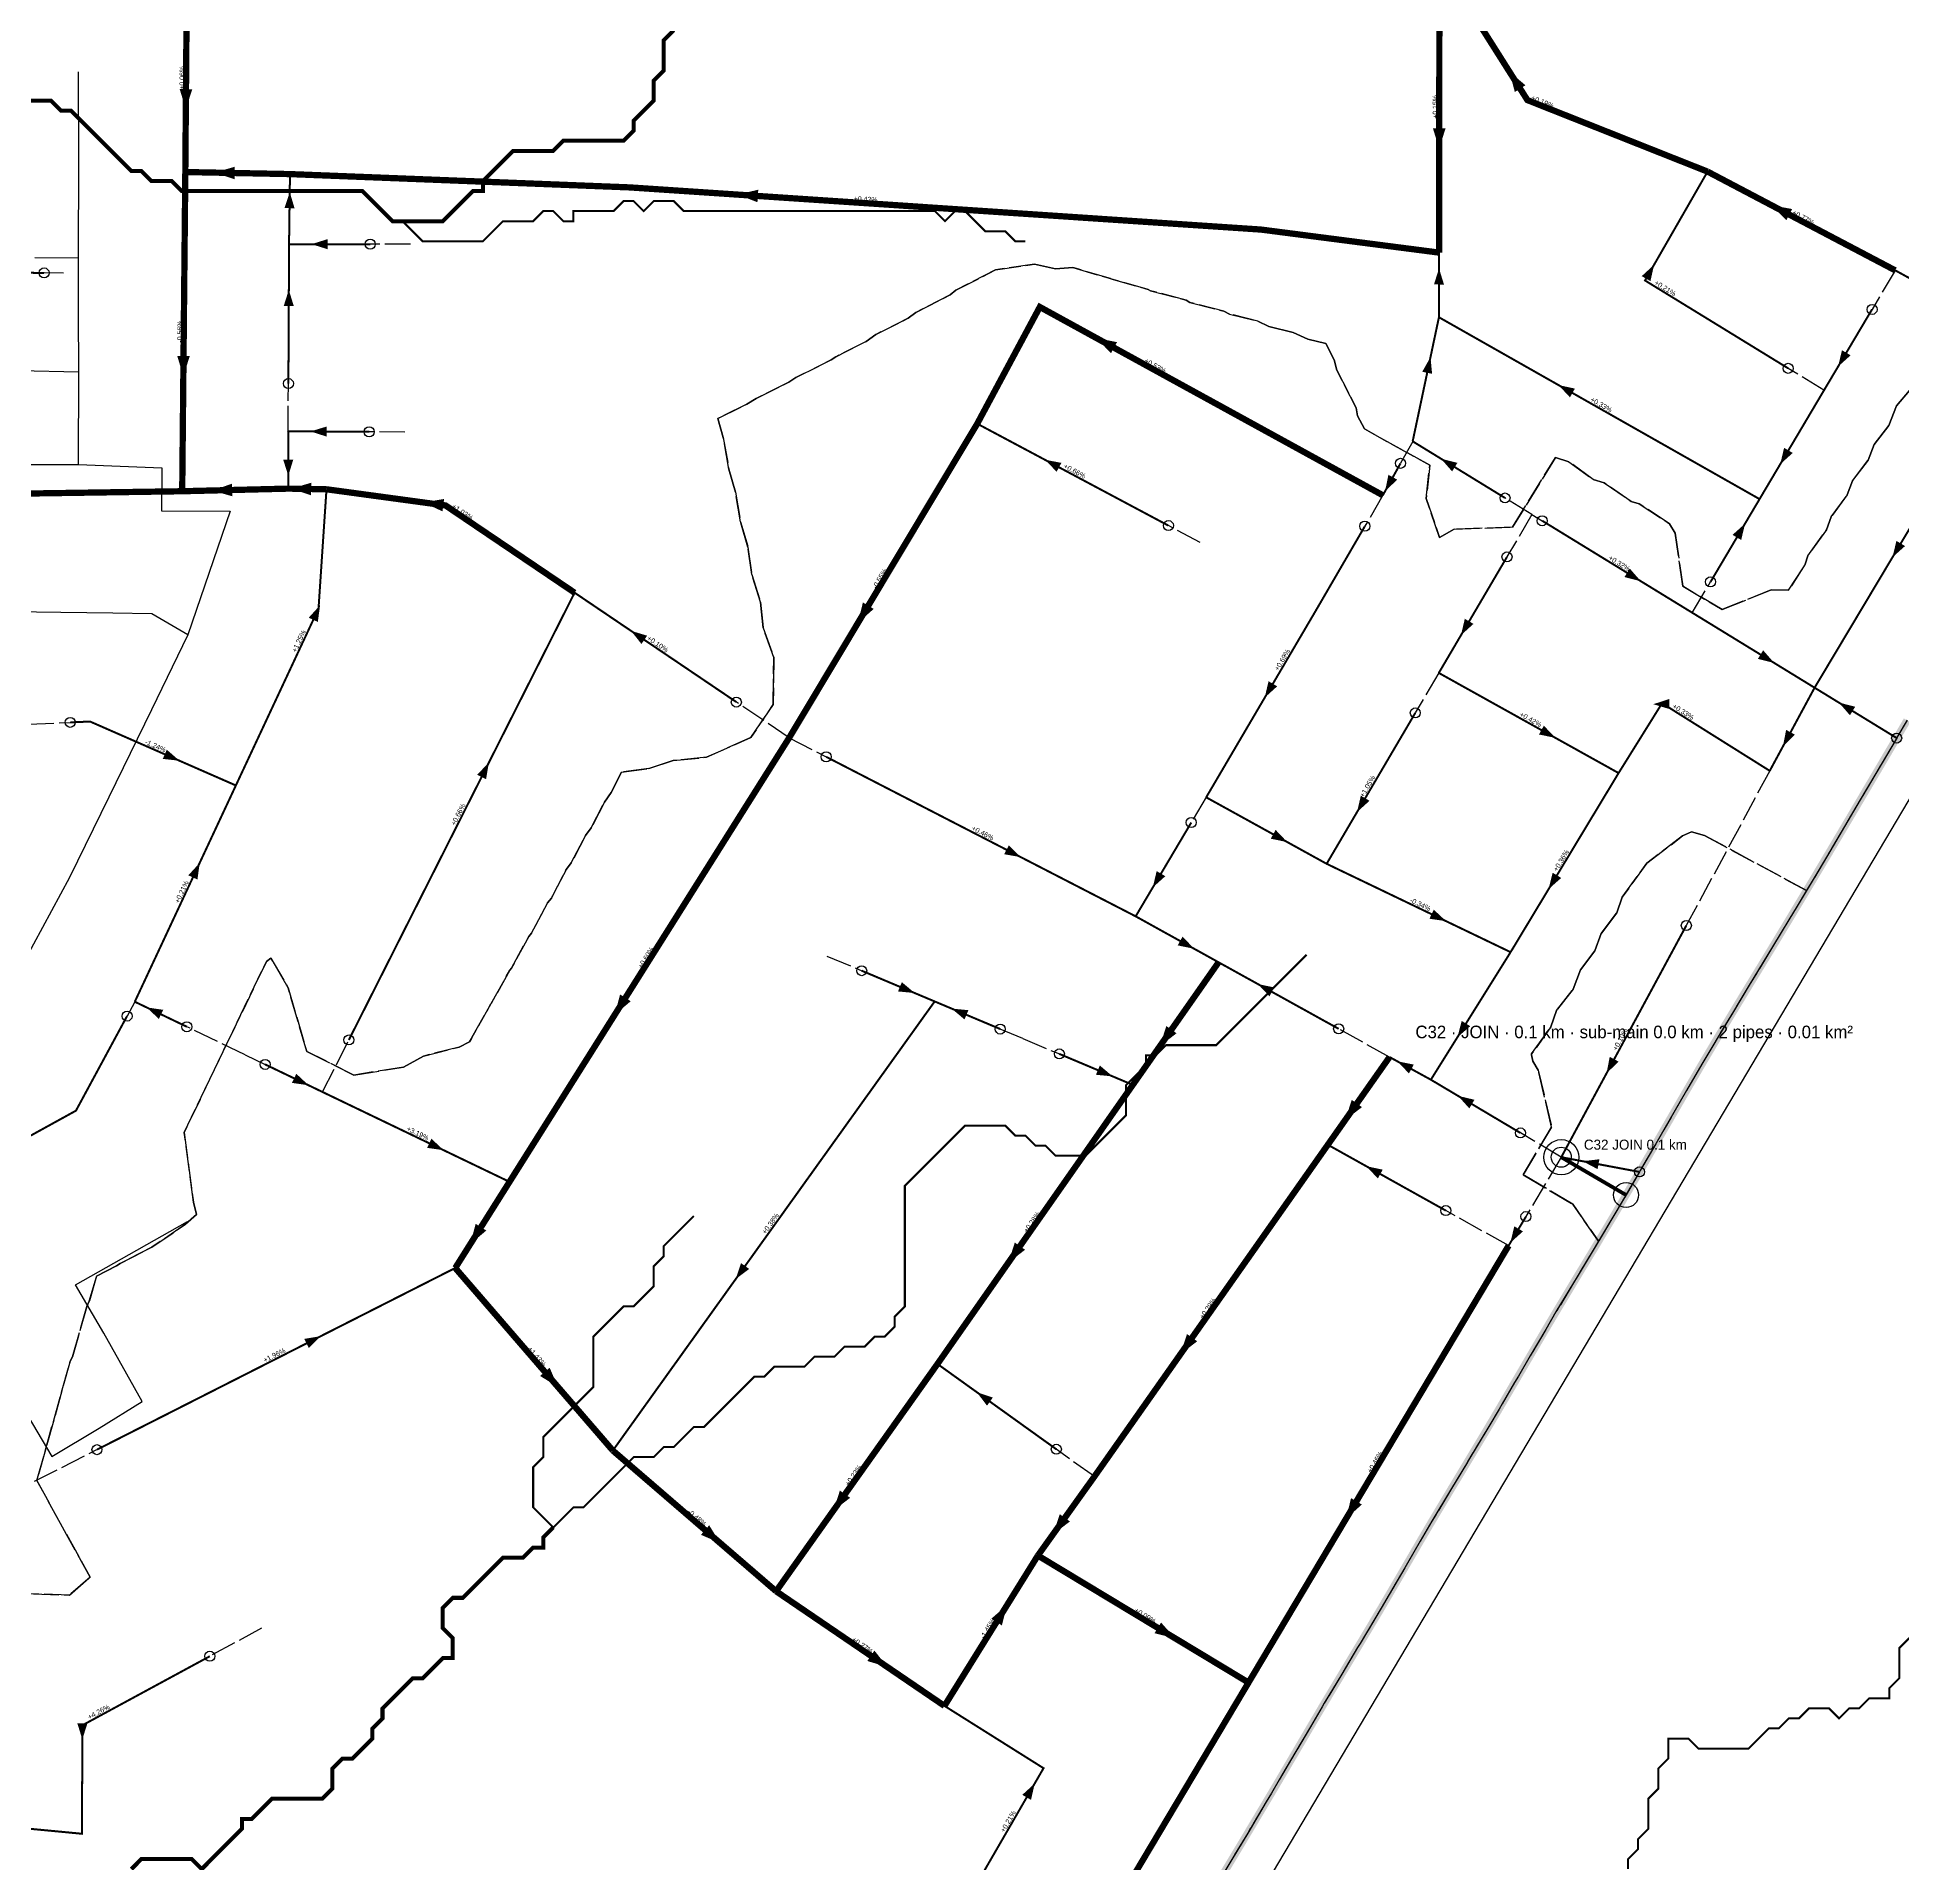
# Model space of a CAD drawing. Header units: metres. Extents: x 442821 to 452274, y 2561971 to 2571293.
# Drawn here: x 446866 to 447609, y 2566230 to 2566958 of the extents above; entities that cross this region are included whole.
import ezdxf
from ezdxf.enums import TextEntityAlignment as Align

# ---------------------------------------------------------------- set-up
doc = ezdxf.new("R2010")
doc.units = ezdxf.units.M
doc.header["$LTSCALE"] = 8
doc.linetypes.add('DASHDOT', pattern=[3.556, 2.54, -0.508, 0, -0.508])
doc.linetypes.add('DASHED', pattern=[1.524, 1.27, -0.254])
for name, color, linetype in [('A_ARROWS', 7, 'Continuous'), ('A_BRANCH', 7, 'Continuous'), ('A_BUILT_2006', 252, 'Continuous'), ('A_CATCH_LABEL', 7, 'Continuous'), ('A_CATCHMENTS', 7, 'Continuous'), ('A_ENVELOPE', 3, 'Continuous'), ('A_GRADIENT', 8, 'Continuous'), ('A_HEAD_GAP', 8, 'Continuous'), ('A_HEADS', 8, 'Continuous'), ('A_JOIN_LINK', 6, 'Continuous'), ('A_LATERAL', 7, 'Continuous'), ('A_MAIN_PIPE', 5, 'Continuous'), ('A_OUTLET_LABEL', 7, 'Continuous'), ('A_OUTLETS', 7, 'Continuous'), ('A_STREAMS', 5, 'Continuous'), ('A_SUBMAIN', 7, 'Continuous')]:
    doc.layers.add(name, color=color, linetype=linetype)

msp = doc.modelspace()

# ---------------------------------------------------------------- linework, layer by layer
at = {"layer": 'A_ARROWS', "color": 2}
for points in [[(446925.15, 2566928.85), (446922.71, 2566936.87), (446927.71, 2566936.83)], [(447452.27, 2566943.83), (447458.66, 2566938.41), (447454.44, 2566935.74)], [(447424.31, 2566913.2), (447421.83, 2566921.2), (447426.83, 2566921.2)], [(446936.62, 2566903.63), (446944.67, 2566905.97), (446944.57, 2566900.97)], [(446966.53, 2566895.87), (446968.45, 2566889.45), (446964.45, 2566889.5)], [(447144.98, 2566894.87), (447153.13, 2566896.83), (447152.8, 2566891.84)], [(447556.66, 2566890.63), (447564.91, 2566889.12), (447562.58, 2566884.69)], [(446975.2, 2566875.13), (446981.6, 2566877.13), (446981.6, 2566873.13)], [(447424.24, 2566865.48), (447426.23, 2566859.07), (447422.23, 2566859.08)], [(447509.9, 2566866.96), (447508.45, 2566860.41), (447504.98, 2566862.4)], [(446966.17, 2566856.92), (446968.14, 2566850.51), (446964.14, 2566850.53)], [(447583.17, 2566826.39), (447584.72, 2566832.91), (447588.16, 2566830.87)], [(446924.16, 2566822.6), (446921.73, 2566830.62), (446926.73, 2566830.57)], [(447420.85, 2566830.17), (447421.49, 2566823.5), (447417.57, 2566824.33)], [(447471.81, 2566819.03), (447478.36, 2566817.62), (447476.39, 2566814.14)], [(446974.81, 2566800.56), (446981.22, 2566802.52), (446981.2, 2566798.52)], [(446965.96, 2566782.92), (446963.94, 2566789.31), (446967.94, 2566789.32)], [(447425.05, 2566789.69), (447431.55, 2566788.05), (447429.46, 2566784.64)], [(447560.13, 2566787.5), (447561.67, 2566794.03), (447565.11, 2566791.99)], [(446935.62, 2566777.04), (446943.55, 2566779.74), (446943.68, 2566774.74)], [(446967.05, 2566777.77), (446975.09, 2566780.13), (446975.01, 2566775.13)], [(447019.77, 2566772.28), (447028.03, 2566773.68), (447027.36, 2566768.73)], [(447546.13, 2566763.87), (447544.59, 2566757.34), (447541.15, 2566759.38)], [(446978.62, 2566731.36), (446977.72, 2566724.71), (446974.1, 2566726.4)], [(447102.44, 2566721.16), (447108.86, 2566719.24), (447106.62, 2566715.92)], [(446922.63, 2566669.43), (446915.96, 2566670.17), (446917.57, 2566673.83)], [(447045.82, 2566668.67), (447044.72, 2566662.06), (447041.15, 2566663.86)], [(446930.68, 2566628.76), (446929.78, 2566622.12), (446926.15, 2566623.81)], [(446909.51, 2566571.21), (446916.14, 2566570.24), (446914.41, 2566566.64)], [(447490.95, 2566544.94), (447492.23, 2566551.52), (447495.75, 2566549.62)], [(447481.46, 2566509.95), (447488.12, 2566510.73), (447487.38, 2566506.8)]]:
    msp.add_solid(points, dxfattribs=at)
at = {"layer": 'A_ARROWS', "color": 1}
for points in [[(447287.78, 2566837.76), (447296, 2566836.1), (447293.59, 2566831.71)], [(447267.26, 2566789.29), (447273.85, 2566788.05), (447271.97, 2566784.52)], [(447402.75, 2566776.73), (447404.1, 2566783.3), (447407.6, 2566781.36)], [(447604.84, 2566750.45), (447606.41, 2566756.97), (447609.84, 2566754.92)], [(447504.6, 2566740.93), (447498.1, 2566742.57), (447500.19, 2566745.98)], [(447192.84, 2566724.31), (447194.8, 2566732.46), (447199.09, 2566729.89)], [(447432.99, 2566719.42), (447434.51, 2566725.95), (447437.96, 2566723.92)], [(447557.74, 2566708.36), (447551.24, 2566710), (447553.33, 2566713.41)], [(447354.83, 2566694.56), (447356.35, 2566701.09), (447359.8, 2566699.07)], [(447509.58, 2566691.94), (447515.96, 2566694.03), (447516.01, 2566690.03)], [(447583.49, 2566692.59), (447589.99, 2566690.95), (447587.9, 2566687.54)], [(447470.61, 2566678.53), (447464.05, 2566679.89), (447465.99, 2566683.39)], [(447561.2, 2566675.13), (447562.48, 2566681.71), (447566, 2566679.81)], [(447391.59, 2566648.97), (447393.1, 2566655.5), (447396.55, 2566653.48)], [(447363.8, 2566637.04), (447357.23, 2566638.38), (447359.17, 2566641.89)], [(447257.68, 2566631.04), (447251.08, 2566632.2), (447252.91, 2566635.75)], [(447310.25, 2566618.97), (447311.79, 2566625.49), (447315.23, 2566623.45)], [(447467.89, 2566618.31), (447469.48, 2566624.83), (447472.91, 2566622.76)], [(447427.05, 2566605.55), (447420.42, 2566606.52), (447422.15, 2566610.12)], [(447326.74, 2566594.55), (447320.17, 2566595.9), (447322.11, 2566599.4)], [(447215.44, 2566576.93), (447208.77, 2566577.57), (447210.32, 2566581.25)], [(447352.09, 2566580.5), (447358.65, 2566579.15), (447356.72, 2566575.65)], [(447095.95, 2566568.24), (447098.1, 2566576.35), (447102.33, 2566573.68)], [(447230.14, 2566570.74), (447236.82, 2566570.1), (447235.27, 2566566.41)], [(447431.58, 2566559.34), (447433.28, 2566565.83), (447436.67, 2566563.71)], [(447313.09, 2566555.79), (447315.63, 2566563.78), (447319.72, 2566560.91)], [(446974.05, 2566540.19), (446967.42, 2566541.16), (446969.15, 2566544.77)], [(447294.28, 2566543.74), (447287.6, 2566544.38), (447289.16, 2566548.06)], [(447407.61, 2566549.76), (447414.19, 2566548.43), (447412.26, 2566544.92)], [(447431.83, 2566535.98), (447438.35, 2566534.43), (447436.31, 2566530.99)], [(447386.91, 2566526.39), (447389.47, 2566534.38), (447393.56, 2566531.5)], [(447027.88, 2566514.32), (447021.25, 2566515.29), (447022.98, 2566518.89)], [(447395.27, 2566507.97), (447401.83, 2566506.59), (447399.88, 2566503.1)], [(447038.43, 2566476.93), (447040.58, 2566485.03), (447044.81, 2566482.36)], [(447452.67, 2566477.52), (447454.23, 2566484.04), (447457.67, 2566482)], [(447252.75, 2566469.58), (447255.29, 2566477.57), (447259.39, 2566474.7)], [(447144.15, 2566463.03), (447146.25, 2566469.39), (447149.5, 2566467.06)], [(446978.94, 2566440.31), (446974.14, 2566435.63), (446972.33, 2566439.2)], [(447321.3, 2566433.15), (447323.86, 2566441.13), (447327.94, 2566438.25)], [(447073.37, 2566420.03), (447066.25, 2566424.45), (447070.04, 2566427.72)], [(447240.18, 2566417.97), (447246.55, 2566415.86), (447244.22, 2566412.61)], [(447183.04, 2566370.83), (447185.64, 2566378.8), (447189.71, 2566375.91)], [(447387.26, 2566367.64), (447389.2, 2566375.8), (447393.5, 2566373.24)], [(447138.01, 2566357.86), (447130.32, 2566361.18), (447133.58, 2566364.97)], [(447270.57, 2566361.45), (447273.2, 2566369.41), (447277.26, 2566366.5)], [(447252.24, 2566333.23), (447250.14, 2566325.11), (447245.9, 2566327.75)], [(447319.1, 2566320), (447310.96, 2566321.99), (447313.54, 2566326.27)], [(447204.6, 2566308.5), (447196.58, 2566310.94), (447199.39, 2566315.07)], [(446883.93, 2566279.7), (446881.95, 2566286.1), (446885.95, 2566286.09)], [(447263.23, 2566262.18), (447261.76, 2566255.64), (447258.3, 2566257.64)]]:
    msp.add_solid(points, dxfattribs=at)
at = {"layer": 'A_BRANCH', "color": 2, "linetype": 'DASHED', "const_width": 0.8}
for points in [[(447563.3, 2566825.69), (447506.29, 2566860.67), (447531.2, 2566904.03)], [(447450.53, 2566774.07), (447413.75, 2566796.62)], [(447532.37, 2566740.64), (447551.9, 2566773.62)], [(447144.4, 2566692.8), (447079.99, 2566736.34)], [(447522.73, 2566603.82), (447472.93, 2566511.55)]]:
    msp.add_lwpolyline(points, dxfattribs=at)
at = {"layer": 'A_BRANCH', "color": 2, "const_width": 0.8}
for points in [[(446966, 2566819.61), (446966.26, 2566875.13)], [(447644.43, 2566843.57), (447605.93, 2566864.71)], [(447596.7, 2566849.16), (447577.56, 2566816.94)], [(446990.07, 2566558.24), (447079.99, 2566736.34)], [(446901.75, 2566567.76), (446881.39, 2566530.08), (446805.15, 2566488.08)]]:
    msp.add_lwpolyline(points, dxfattribs=at)
at = {"layer": 'A_BRANCH', "color": 1, "const_width": 0.8}
for points in [[(447408.91, 2566787.87), (447401.87, 2566775.14)], [(447394.71, 2566762.82), (447375.28, 2566729.39), (447331.52, 2566654.86)], [(447414.8, 2566688.47), (447379.49, 2566628.39)], [(447249.5, 2566562.59), (447223.38, 2566573.58)], [(446956.71, 2566548.52), (446979.6, 2566537.52)], [(447456.67, 2566521.21), (447421, 2566542.41)], [(446889.76, 2566395.1), (447032.45, 2566467.44)], [(447271.83, 2566395.26), (447224.5, 2566429.22)]]:
    msp.add_lwpolyline(points, dxfattribs=at)
at = {"layer": 'A_BRANCH', "color": 1, "linetype": 'DASHED', "const_width": 0.8}
for points in [[(447465.33, 2566765), (447525.1, 2566728.37)], [(447180.18, 2566670.99), (447303.43, 2566607.47)], [(447325.58, 2566644.83), (447303.43, 2566607.47)], [(447384.28, 2566562.67), (447336.45, 2566589.17)], [(447426.97, 2566490.28), (447379.96, 2566516.51)], [(447458.86, 2566487.9), (447451.96, 2566476.33)]]:
    msp.add_lwpolyline(points, dxfattribs=at)
at = {"layer": 'A_BUILT_2006', "color": 252}
for points in [[(446551.38, 2564695.06), (447061.57, 2565726.9), (448013.44, 2567331.59), (448231.64, 2567243.66), (448332.26, 2567295.53), (448412.16, 2567436.64), (448449.86, 2567533.08), (448423.25, 2567661.27), (448638.89, 2567714.37), (448758.53, 2567734.52), (448909.88, 2567734.52), (449242.47, 2567681.75)], [(446882.5, 2566908.16), (446882.47, 2566943.72)], [(446882.47, 2566869.51), (446882.5, 2566908.16)], [(446882.47, 2566869.51), (446865, 2566869.69)], [(446882.47, 2566848.24), (446882.47, 2566869.51)], [(446882.48, 2566824.2), (446882.47, 2566848.24)], [(446882.48, 2566824.2), (446858.79, 2566824.76)], [(446882.47, 2566787.43), (446882.48, 2566824.2)], [(446857.42, 2566787.43), (446882.47, 2566787.43)], [(446882.47, 2566787.43), (446915.63, 2566786.09)], [(446915.63, 2566786.09), (446915.5, 2566768.89)], [(446915.5, 2566768.89), (446942.78, 2566768.81)], [(446942.78, 2566768.81), (446926.01, 2566719.59)], [(446875.38, 2566728.49), (446846.04, 2566728.9)], [(446896.08, 2566728.16), (446875.38, 2566728.49)], [(446911.6, 2566727.91), (446896.08, 2566728.16)], [(446926.01, 2566719.59), (446911.6, 2566727.91)], [(446926.01, 2566719.59), (446911.44, 2566689.72)], [(446911.44, 2566689.72), (446894.54, 2566654.9)], [(446894.54, 2566654.9), (446878.84, 2566622.89)], [(446878.84, 2566622.89), (446860.94, 2566589.79)], [(446902.56, 2566472.8), (446925.78, 2566486)], [(446881.25, 2566460.68), (446902.56, 2566472.8)], [(446892.47, 2566441.44), (446881.25, 2566460.68)], [(446907.76, 2566414.24), (446892.47, 2566441.44)], [(446854.33, 2566421.98), (446871.81, 2566392.43)], [(446890.65, 2566403.62), (446907.76, 2566414.24)], [(446871.81, 2566392.43), (446890.65, 2566403.62)]]:
    msp.add_lwpolyline(points, dxfattribs=at)
at = {"layer": 'A_CATCHMENTS', "color": 2, "linetype": 'DASHED'}
msp.add_lwpolyline([(447611.59, 2566816.81), (447606.43, 2566810.7), (447603.35, 2566802.95), (447597.51, 2566795.37), (447595.09, 2566789.1), (447588.94, 2566780.94), (447586.83, 2566775.26), (447580.39, 2566766.5), (447578.56, 2566761.41), (447571.14, 2566751.09), (447570.11, 2566747.68), (447563.47, 2566737.33), (447556.53, 2566737.47), (447537.02, 2566729.6), (447521.29, 2566738.92), (447518.32, 2566760.1), (447516.04, 2566763.82), (447516, 2566763.83), (447503.97, 2566771.75), (447500.83, 2566772.62), (447489.98, 2566780.15), (447485.68, 2566781.43), (447475.98, 2566788.52), (447470.62, 2566790.23), (447453.57, 2566762.42), (447430.27, 2566761.64), (447424.37, 2566758.39), (447419.15, 2566773.89), (447420.58, 2566787.12), (447394.52, 2566801.54), (447391.76, 2566806.75), (447391.28, 2566809.98), (447383.49, 2566825.02), (447382.46, 2566829.05), (447379.1, 2566835.6), (447371.94, 2566837.32), (447366.17, 2566840), (447356.41, 2566842.38), (447352.06, 2566844.49), (447340.81, 2566847.3), (447338.52, 2566848.48), (447325.06, 2566851.94), (447323.48, 2566852.82), (447309.32, 2566856.6), (447308.44, 2566857.14), (447293.59, 2566861.28), (447293.39, 2566861.41), (447278.36, 2566865.86), (447271.55, 2566865.33), (447263.12, 2566867.21), (447247.63, 2566864.86), (447231.76, 2566856.79), (447229.57, 2566854.92), (447215.84, 2566847.95), (447212.86, 2566845.68), (447199.92, 2566839.11), (447196.14, 2566836.44), (447184, 2566830.28), (447182.17, 2566829.04), (447168.12, 2566821.99), (447165.36, 2566820.22), (447152.23, 2566813.7), (447148.55, 2566811.41), (447137.05, 2566805.74), (447139.18, 2566798.14), (447141.42, 2566785.58), (447144.09, 2566776.33), (447146.01, 2566764.6), (447149.03, 2566754.49), (447150.56, 2566743.56), (447154.05, 2566732.6), (447155.03, 2566722.41), (447159.29, 2566710.59), (447159.08, 2566691.83), (447150.2, 2566678.69), (447132.57, 2566670.79), (447119.29, 2566669.53), (447109.57, 2566666.28), (447098.64, 2566664.87), (447094.57, 2566656.73), (447091.84, 2566652.99), (447086.62, 2566642.73), (447084.3, 2566639.6), (447078.67, 2566628.74), (447076.77, 2566626.22), (447070.72, 2566614.75), (447069.24, 2566612.83), (447062.76, 2566600.76), (447061.71, 2566599.43), (447054.79, 2566586.78), (447054.19, 2566586.04), (447046.82, 2566572.8), (447046.68, 2566572.64), (447039.09, 2566559.28), (447038.92, 2566558.78), (447038.14, 2566557.43), (447034.03, 2566555.43), (447019.83, 2566551.81), (447011.85, 2566547.41), (446992.01, 2566544.26), (446973.29, 2566553.71), (446965.91, 2566579.03), (446959.06, 2566590.82), (446957.22, 2566589.5), (446924.49, 2566521.4), (446928.16, 2566493.71), (446929.46, 2566488.79), (446924.98, 2566484.83), (446911.66, 2566475.72), (446898.94, 2566469.23), (446897.51, 2566468.26), (446889.57, 2566464.18), (446886.7, 2566454.21), (446885.77, 2566452.16), (446880.02, 2566432), (446879.1, 2566430.27), (446865.82, 2566382.78), (446887.03, 2566344.37), (446878.86, 2566337.21), (446852.3, 2566338.09)], dxfattribs=at)
at = {"layer": 'A_CATCHMENTS', "color": 1, "linetype": 'DASHED'}
for points in [[(446852.3, 2566338.09), (446878.86, 2566337.21), (446887.03, 2566344.37), (446865.82, 2566382.78), (446879.1, 2566430.27), (446880.02, 2566432), (446885.77, 2566452.16), (446886.7, 2566454.21), (446889.57, 2566464.18), (446897.51, 2566468.26), (446898.94, 2566469.23), (446911.66, 2566475.72), (446924.98, 2566484.83), (446929.46, 2566488.79), (446928.16, 2566493.71), (446924.49, 2566521.4), (446957.22, 2566589.5), (446959.06, 2566590.82), (446965.91, 2566579.03), (446973.29, 2566553.71), (446992.01, 2566544.26), (447011.85, 2566547.41), (447019.83, 2566551.81), (447034.03, 2566555.43), (447038.14, 2566557.43), (447038.92, 2566558.78), (447039.09, 2566559.28), (447046.68, 2566572.64), (447046.82, 2566572.8), (447054.19, 2566586.04), (447054.79, 2566586.78), (447061.71, 2566599.43), (447062.76, 2566600.76), (447069.24, 2566612.83), (447070.72, 2566614.75), (447076.77, 2566626.22), (447078.67, 2566628.74), (447084.3, 2566639.6), (447086.62, 2566642.73), (447091.84, 2566652.99), (447094.57, 2566656.73), (447098.64, 2566664.87), (447109.57, 2566666.28), (447119.29, 2566669.53), (447132.57, 2566670.79), (447150.2, 2566678.69), (447159.08, 2566691.83), (447159.29, 2566710.59), (447155.03, 2566722.41), (447154.05, 2566732.6), (447150.56, 2566743.56), (447149.03, 2566754.49), (447146.01, 2566764.6), (447144.09, 2566776.33), (447141.42, 2566785.58), (447139.18, 2566798.14), (447137.05, 2566805.74), (447148.55, 2566811.41), (447152.23, 2566813.7), (447165.36, 2566820.22), (447168.12, 2566821.99), (447182.17, 2566829.04), (447184, 2566830.28), (447196.14, 2566836.44), (447199.92, 2566839.11), (447212.86, 2566845.68), (447215.84, 2566847.95), (447229.57, 2566854.92), (447231.76, 2566856.79), (447247.63, 2566864.86), (447263.12, 2566867.21), (447271.55, 2566865.33), (447278.36, 2566865.86), (447293.39, 2566861.41), (447293.59, 2566861.28), (447308.44, 2566857.14), (447309.32, 2566856.6), (447323.48, 2566852.82), (447325.06, 2566851.94), (447338.52, 2566848.48), (447340.81, 2566847.3), (447352.06, 2566844.49), (447356.41, 2566842.38), (447366.17, 2566840), (447371.94, 2566837.32), (447379.1, 2566835.6), (447382.46, 2566829.05), (447383.49, 2566825.02), (447391.28, 2566809.98), (447391.76, 2566806.75), (447394.52, 2566801.54), (447420.58, 2566787.12), (447419.15, 2566773.89), (447424.37, 2566758.39), (447430.27, 2566761.64), (447453.57, 2566762.42), (447470.62, 2566790.23), (447475.98, 2566788.52), (447485.68, 2566781.43), (447489.98, 2566780.15), (447500.83, 2566772.62), (447503.97, 2566771.75), (447516, 2566763.83), (447516.04, 2566763.82), (447518.32, 2566760.1), (447521.29, 2566738.92), (447537.02, 2566729.6), (447556.53, 2566737.47), (447563.47, 2566737.33), (447570.11, 2566747.68), (447571.14, 2566751.09), (447578.56, 2566761.41), (447580.39, 2566766.5), (447586.83, 2566775.26), (447588.94, 2566780.94), (447595.09, 2566789.1), (447597.51, 2566795.37), (447603.35, 2566802.95), (447606.43, 2566810.7), (447611.59, 2566816.81)], [(447610.66, 2566685.53), (447606.61, 2566678.63), (447606.51, 2566678.47), (447606.25, 2566678.03), (447598.23, 2566664.39), (447592, 2566653.81), (447585.76, 2566643.24), (447578.94, 2566631.73), (447573.22, 2566622.12), (447570.6, 2566617.75), (447529.97, 2566639.67), (447524.79, 2566641.08), (447521.17, 2566639.48), (447506.97, 2566628.59), (447497.12, 2566615.08), (447495.01, 2566608.85), (447488.85, 2566600.62), (447486.35, 2566593.67), (447480.58, 2566586.16), (447477.68, 2566578.49), (447471.01, 2566570.02), (447468.81, 2566563.42), (447461.1, 2566552.67), (447461.01, 2566552.37), (447461.56, 2566549.75), (447463.79, 2566546.27), (447469.07, 2566523.56), (447457.78, 2566504.56), (447477.48, 2566492.83), (447487.77, 2566478.1), (447485.6, 2566474.47), (447479.25, 2566463.97), (447477.8, 2566461.54), (447470.83, 2566449.94), (447466.72, 2566443), (447460.53, 2566432.45), (447455.85, 2566424.42), (447454.35, 2566421.86), (447449.35, 2566413.33), (447448.14, 2566411.26), (447444.02, 2566404.3), (447435.58, 2566390.21), (447435.53, 2566390.12), (447429.21, 2566379.63), (447421.43, 2566366.6), (447416.75, 2566358.63), (447410.59, 2566348.05), (447404.41, 2566337.44), (447401.17, 2566331.92), (447392.82, 2566317.91), (447391.84, 2566316.26), (447385.52, 2566305.75), (447378.56, 2566294.09), (447377.76, 2566292.74), (447373.03, 2566284.73), (447366.84, 2566274.17), (447360.62, 2566263.58), (447357.48, 2566258.26), (447355.42, 2566254.8), (447348.06, 2566242.44), (447341.75, 2566231.91), (447336.38, 2566222.97)]]:
    msp.add_lwpolyline(points, dxfattribs=at)
at = {"layer": 'A_CATCHMENTS', "color": 2, "linetype": 'DASHED'}
msp.add_lwpolyline([(447477.48, 2566492.83), (447457.78, 2566504.56), (447469.07, 2566523.56), (447463.79, 2566546.27), (447461.56, 2566549.75), (447461.01, 2566552.37), (447461.1, 2566552.67), (447468.81, 2566563.42), (447471.01, 2566570.02), (447477.68, 2566578.49), (447480.58, 2566586.16), (447486.35, 2566593.67), (447488.85, 2566600.62), (447495.01, 2566608.85), (447497.12, 2566615.08), (447506.97, 2566628.59), (447521.17, 2566639.48), (447524.79, 2566641.08), (447529.97, 2566639.67), (447570.6, 2566617.75), (447566.91, 2566611.58), (447563.62, 2566606.12), (447560.56, 2566601.05), (447557.11, 2566595.34), (447547.81, 2566580.07), (447541.47, 2566569.62), (447535.37, 2566559.47), (447533.29, 2566555.95), (447528.97, 2566548.65), (447522.82, 2566538.1), (447513.77, 2566522.46), (447510.56, 2566516.89), (447504.4, 2566506.26), (447504.08, 2566505.7), (447498.21, 2566495.63), (447498.11, 2566495.47), (447494.72, 2566489.73), (447493.09, 2566486.97), (447487.77, 2566478.1), (447477.48, 2566492.83)], close=True, dxfattribs=at)
at = {"layer": 'A_ENVELOPE', "color": 3}
msp.add_lwpolyline([(447610.66, 2566685.53), (447606.61, 2566678.63), (447606.51, 2566678.47), (447606.25, 2566678.03), (447598.23, 2566664.39), (447592, 2566653.81), (447585.76, 2566643.24), (447578.94, 2566631.73), (447573.22, 2566622.12), (447566.91, 2566611.58), (447563.62, 2566606.12), (447560.56, 2566601.05), (447557.11, 2566595.34), (447547.81, 2566580.07), (447541.47, 2566569.62), (447535.37, 2566559.47), (447533.29, 2566555.95), (447528.97, 2566548.65), (447522.82, 2566538.1), (447513.77, 2566522.46), (447510.56, 2566516.89), (447504.4, 2566506.26), (447504.08, 2566505.7), (447498.21, 2566495.63), (447498.11, 2566495.47), (447494.72, 2566489.73), (447493.09, 2566486.97), (447485.6, 2566474.47), (447479.25, 2566463.97), (447477.8, 2566461.54), (447470.83, 2566449.94), (447466.72, 2566443), (447460.53, 2566432.45), (447455.85, 2566424.42), (447454.35, 2566421.86), (447449.35, 2566413.33), (447448.14, 2566411.26), (447444.02, 2566404.3), (447435.58, 2566390.21), (447435.53, 2566390.12), (447429.21, 2566379.63), (447421.43, 2566366.6), (447416.75, 2566358.63), (447410.59, 2566348.05), (447404.41, 2566337.44), (447401.17, 2566331.92), (447392.82, 2566317.91), (447391.84, 2566316.26), (447385.52, 2566305.75), (447378.56, 2566294.09), (447377.76, 2566292.74), (447373.03, 2566284.73), (447366.84, 2566274.17), (447360.62, 2566263.58), (447357.48, 2566258.26), (447355.42, 2566254.8), (447348.06, 2566242.44), (447341.75, 2566231.91), (447336.38, 2566222.97)], dxfattribs=at)
at = {"layer": 'A_HEAD_GAP', "color": 8, "linetype": 'DASHED'}
for points in [[(447014.59, 2566875.13), (446998.6, 2566875.13)], [(446876.37, 2566863.6), (446868.7, 2566863.68)], [(447605.93, 2566864.71), (447596.7, 2566849.16)], [(447577.56, 2566816.94), (447563.3, 2566825.69)], [(446965.91, 2566800.61), (446966, 2566819.61)], [(447012.41, 2566800.32), (446998.17, 2566800.41)], [(447413.75, 2566796.62), (447408.91, 2566787.87)], [(447401.87, 2566775.14), (447394.71, 2566762.82)], [(447461.25, 2566767.5), (447450.53, 2566774.07)], [(447461.25, 2566767.5), (447451.31, 2566750.59)], [(447461.25, 2566767.5), (447465.33, 2566765)], [(447329.09, 2566756.34), (447316.46, 2566763.07)], [(447525.1, 2566728.37), (447532.37, 2566740.64)], [(447424.16, 2566704.39), (447414.8, 2566688.47)], [(447165.45, 2566678.58), (447144.4, 2566692.8)], [(446862.49, 2566684.02), (446879.13, 2566684.71)], [(447165.45, 2566678.58), (447180.18, 2566670.99)], [(447555.96, 2566665.41), (447522.73, 2566603.82)], [(447331.52, 2566654.86), (447325.58, 2566644.83)], [(447180.5, 2566591.64), (447194.32, 2566585.82)], [(446904.83, 2566573.46), (446901.75, 2566567.76)], [(446948.81, 2566552.32), (446925.54, 2566563.51)], [(446979.6, 2566537.52), (446990.07, 2566558.24)], [(447258.45, 2566558.82), (447249.5, 2566562.59)], [(447258.45, 2566558.82), (447273.04, 2566552.68)], [(447404.54, 2566551.44), (447384.28, 2566562.67)], [(446948.81, 2566552.32), (446956.71, 2566548.52)], [(447472.93, 2566511.55), (447456.67, 2566521.21)], [(447472.93, 2566511.55), (447458.86, 2566487.9)], [(447451.96, 2566476.33), (447426.97, 2566490.28)], [(446864.89, 2566382.49), (446889.76, 2566395.1)], [(447286.99, 2566384.39), (447271.83, 2566395.26)], [(446955.28, 2566323.97), (446934.7, 2566312.83)]]:
    msp.add_lwpolyline(points, dxfattribs=at)
at = {"layer": 'A_HEADS', "color": 2}
for centre in [(446998.6, 2566875.13), (446868.7, 2566863.68), (447596.7, 2566849.16), (447563.3, 2566825.69), (446966, 2566819.61), (446998.17, 2566800.41), (447450.53, 2566774.07), (447532.37, 2566740.64), (447144.4, 2566692.8), (446879.13, 2566684.71), (447522.73, 2566603.82), (446901.75, 2566567.76), (446925.54, 2566563.51), (446990.07, 2566558.24), (447504.08, 2566505.7)]:
    msp.add_circle(centre, 2, dxfattribs=at)
at = {"layer": 'A_HEADS', "color": 1}
for centre in [(447408.91, 2566787.87), (447465.33, 2566765), (447316.46, 2566763.07), (447394.71, 2566762.82), (447451.31, 2566750.59), (447414.8, 2566688.47), (447606.51, 2566678.47), (447180.18, 2566670.99), (447325.58, 2566644.83), (447194.32, 2566585.82), (447249.5, 2566562.59), (447384.28, 2566562.67), (446956.71, 2566548.52), (447273.04, 2566552.68), (447456.67, 2566521.21), (447426.97, 2566490.28), (447458.86, 2566487.9), (446889.76, 2566395.1), (447271.83, 2566395.26), (446934.7, 2566312.83)]:
    msp.add_circle(centre, 2, dxfattribs=at)
at = {"layer": 'A_JOIN_LINK', "color": 6, "const_width": 1.5}
msp.add_lwpolyline([(447472.93, 2566511.55), (447498.72, 2566496.51)], dxfattribs=at)
at = {"layer": 'A_JOIN_LINK', "color": 6}
msp.add_circle((447498.72, 2566496.51), 5, dxfattribs=at)
at = {"layer": 'A_LATERAL', "color": 2, "linetype": 'DASHED', "const_width": 0.8}
for points in [[(446966.26, 2566875.13), (446966.63, 2566903.04)], [(446998.6, 2566875.13), (446966.26, 2566875.13)], [(447551.9, 2566773.62), (447424.21, 2566846.03)], [(447577.56, 2566816.94), (447551.9, 2566773.62)], [(446998.17, 2566800.41), (446965.91, 2566800.61)], [(446904.83, 2566573.46), (446945.08, 2566659.59)]]:
    msp.add_lwpolyline(points, dxfattribs=at)
at = {"layer": 'A_LATERAL', "color": 2, "const_width": 0.8}
for points in [[(447424.21, 2566846.03), (447424.26, 2566871.78)], [(446868.7, 2566863.68), (446683.06, 2566865.47)], [(447413.75, 2566796.62), (447424.21, 2566846.03)], [(446945.08, 2566659.59), (446978, 2566730.02), (446981.17, 2566777.53)], [(446925.54, 2566563.51), (446904.83, 2566573.46)], [(447504.08, 2566505.7), (447472.93, 2566511.55)]]:
    msp.add_lwpolyline(points, dxfattribs=at)
at = {"layer": 'A_LATERAL', "color": 1, "const_width": 0.8}
for points in [[(447656.5, 2566836.94), (447573.82, 2566698.51)], [(447316.46, 2566763.07), (447240.34, 2566803.64)], [(447451.31, 2566750.59), (447424.16, 2566704.39)], [(447525.1, 2566728.37), (447573.82, 2566698.51)], [(447606.51, 2566678.47), (447573.82, 2566698.51)], [(447194.32, 2566585.82), (447223.38, 2566573.58)], [(447273.04, 2566552.68), (447302.29, 2566540.36)], [(446979.6, 2566537.52), (447054.06, 2566501.74)], [(446934.7, 2566312.83), (446883.94, 2566285.33), (446883.81, 2566244.12)]]:
    msp.add_lwpolyline(points, dxfattribs=at)
at = {"layer": 'A_LATERAL', "color": 2, "linetype": 'DASHDOT', "const_width": 0.8}
for points in [[(446965.91, 2566800.61), (446965.98, 2566777.79)], [(446879.13, 2566684.71), (446887.02, 2566685.04), (446945.08, 2566659.59)]]:
    msp.add_lwpolyline(points, dxfattribs=at)
at = {"layer": 'A_LATERAL', "color": 1, "linetype": 'DASHED', "const_width": 0.8}
for points in [[(447424.16, 2566704.39), (447495.76, 2566664.53)], [(447555.96, 2566665.41), (447513.07, 2566692.32), (447495.76, 2566664.53)], [(447573.82, 2566698.51), (447555.96, 2566665.41)], [(447495.76, 2566664.53), (447452.75, 2566593.21)], [(447331.52, 2566654.86), (447379.49, 2566628.39)], [(447303.43, 2566607.47), (447336.45, 2566589.17)], [(447452.75, 2566593.21), (447421, 2566542.41)], [(447223.38, 2566573.58), (447095.21, 2566394.74)], [(447421, 2566542.41), (447404.54, 2566551.44)], [(447218, 2566183.9), (447266.74, 2566268.25), (447227.28, 2566293.06)]]:
    msp.add_lwpolyline(points, dxfattribs=at)
at = {"layer": 'A_LATERAL', "color": 1, "linetype": 'DASHDOT', "const_width": 0.8}
for points in [[(447379.49, 2566628.39), (447452.75, 2566593.21)], [(446883.81, 2566244.12), (446883.8, 2566242.14), (446832.19, 2566247.07)]]:
    msp.add_lwpolyline(points, dxfattribs=at)
at = {"layer": 'A_MAIN_PIPE', "color": 5, "const_width": 3}
msp.add_lwpolyline([(447610.66, 2566685.53), (447606.61, 2566678.63), (447606.25, 2566678.03), (447598.23, 2566664.39), (447592, 2566653.81), (447585.76, 2566643.24), (447578.94, 2566631.73), (447573.22, 2566622.12), (447566.91, 2566611.58), (447563.62, 2566606.12), (447560.56, 2566601.05), (447557.11, 2566595.34), (447547.81, 2566580.07), (447541.47, 2566569.62), (447535.37, 2566559.47), (447533.29, 2566555.95), (447528.97, 2566548.65), (447522.82, 2566538.1), (447513.77, 2566522.46), (447510.56, 2566516.89), (447504.4, 2566506.26), (447498.21, 2566495.63), (447498.11, 2566495.47), (447494.72, 2566489.73), (447493.09, 2566486.97), (447485.6, 2566474.47), (447479.25, 2566463.97), (447477.8, 2566461.54), (447470.83, 2566449.94), (447466.72, 2566443), (447460.53, 2566432.45), (447455.85, 2566424.42), (447454.35, 2566421.86), (447449.35, 2566413.33), (447448.14, 2566411.26), (447444.02, 2566404.3), (447435.58, 2566390.21), (447435.53, 2566390.12), (447429.21, 2566379.63), (447421.43, 2566366.6), (447416.75, 2566358.63), (447410.59, 2566348.05), (447404.41, 2566337.44), (447401.17, 2566331.92), (447392.82, 2566317.91), (447391.84, 2566316.26), (447385.52, 2566305.75), (447378.56, 2566294.09), (447377.76, 2566292.74), (447373.03, 2566284.73), (447366.84, 2566274.17), (447360.62, 2566263.58), (447357.48, 2566258.26), (447355.42, 2566254.8), (447348.06, 2566242.44), (447341.75, 2566231.91), (447336.38, 2566222.97)], dxfattribs=at)
at = {"layer": 'A_OUTLETS', "color": 5}
for radius in [7, 4]:
    msp.add_circle((447472.93, 2566511.55), radius, dxfattribs=at)
at = {"layer": 'A_STREAMS', "color": 5}
for points, const_width in [([(447119.49, 2566960.31), (447115.49, 2566956.31), (447115.49, 2566952.31), (447115.49, 2566948.31), (447115.49, 2566944.3), (447111.49, 2566940.3), (447111.49, 2566936.3), (447111.49, 2566932.3), (447107.49, 2566928.3), (447103.49, 2566924.3), (447103.49, 2566920.3), (447099.49, 2566916.29), (447095.49, 2566916.29), (447091.49, 2566916.29), (447087.49, 2566916.29), (447083.49, 2566916.29), (447079.49, 2566916.29), (447075.49, 2566916.29), (447071.49, 2566912.29), (447067.48, 2566912.29), (447063.48, 2566912.29), (447059.48, 2566912.29), (447055.48, 2566912.29), (447051.48, 2566908.29), (447047.48, 2566904.29), (447043.48, 2566900.29), (447043.48, 2566896.29), (447039.48, 2566896.29), (447035.48, 2566892.29), (447031.48, 2566888.28), (447027.48, 2566884.28), (447023.48, 2566884.28), (447019.48, 2566884.28), (447015.48, 2566884.28), (447011.48, 2566884.28)], 1.6), ([(447011.48, 2566884.28), (447007.48, 2566884.28), (447003.48, 2566888.28), (446999.48, 2566892.29), (446995.48, 2566896.29), (446991.47, 2566896.29), (446987.47, 2566896.29), (446983.47, 2566896.29), (446979.47, 2566896.29), (446975.47, 2566896.29), (446971.47, 2566896.29), (446967.47, 2566896.29), (446963.47, 2566896.29), (446959.47, 2566896.29), (446955.47, 2566896.29), (446951.47, 2566896.29), (446947.47, 2566896.29), (446943.47, 2566896.29), (446939.47, 2566896.29), (446935.47, 2566896.29), (446931.47, 2566896.29), (446927.47, 2566896.29), (446923.47, 2566896.29), (446919.46, 2566900.29), (446915.46, 2566900.29), (446911.46, 2566900.29), (446907.46, 2566904.29), (446903.46, 2566904.29), (446899.46, 2566908.29), (446895.46, 2566912.29), (446891.46, 2566916.29), (446887.46, 2566920.3), (446883.46, 2566924.3), (446879.46, 2566928.3), (446875.46, 2566928.3), (446871.46, 2566932.3), (446867.46, 2566932.3), (446863.46, 2566932.3)], 1.6), ([(447259.51, 2566876.28), (447255.51, 2566876.28), (447251.51, 2566880.28), (447247.51, 2566880.28), (447243.51, 2566880.28), (447239.51, 2566884.28), (447235.51, 2566888.28), (447231.51, 2566888.28), (447227.51, 2566884.28), (447223.51, 2566888.28), (447219.51, 2566888.28), (447215.51, 2566888.28), (447211.5, 2566888.28), (447207.5, 2566888.28), (447203.5, 2566888.28), (447199.5, 2566888.28), (447195.5, 2566888.28), (447191.5, 2566888.28), (447187.5, 2566888.28), (447183.5, 2566888.28), (447179.5, 2566888.28), (447175.5, 2566888.28), (447171.5, 2566888.28), (447167.5, 2566888.28), (447163.5, 2566888.28), (447159.5, 2566888.28), (447155.5, 2566888.28), (447151.5, 2566888.28), (447147.5, 2566888.28), (447143.5, 2566888.28), (447139.49, 2566888.28), (447135.49, 2566888.28), (447131.49, 2566888.28), (447127.49, 2566888.28), (447123.49, 2566888.28), (447119.49, 2566892.29), (447115.49, 2566892.29), (447111.49, 2566892.29), (447107.49, 2566888.28), (447103.49, 2566892.29), (447099.49, 2566892.29), (447095.49, 2566888.28), (447091.49, 2566888.28), (447087.49, 2566888.28), (447083.49, 2566888.28), (447079.49, 2566888.28), (447079.49, 2566884.28), (447075.49, 2566884.28), (447071.49, 2566888.28), (447067.48, 2566888.28), (447063.48, 2566884.28), (447059.48, 2566884.28), (447055.48, 2566884.28), (447051.48, 2566884.28), (447047.48, 2566880.28), (447043.48, 2566876.28), (447039.48, 2566876.28), (447035.48, 2566876.28), (447031.48, 2566876.28), (447027.48, 2566876.28), (447023.48, 2566876.28), (447019.48, 2566876.28), (447015.48, 2566880.28), (447011.48, 2566884.28)], 0.8), ([(447371.53, 2566592.18), (447367.53, 2566588.18), (447363.53, 2566584.18), (447359.53, 2566580.18), (447355.52, 2566576.18), (447351.52, 2566572.17), (447347.52, 2566568.17), (447343.52, 2566564.17), (447339.52, 2566560.17), (447335.52, 2566556.17), (447331.52, 2566556.17), (447327.52, 2566556.17), (447323.52, 2566556.17), (447319.52, 2566556.17), (447315.52, 2566556.17), (447311.52, 2566552.17), (447307.52, 2566552.17), (447307.52, 2566548.17), (447303.52, 2566544.16), (447299.52, 2566540.16), (447299.52, 2566536.16), (447299.52, 2566532.16), (447299.52, 2566528.16), (447295.52, 2566524.16), (447291.52, 2566520.16), (447287.52, 2566516.15), (447283.51, 2566512.15), (447279.51, 2566512.15), (447275.51, 2566512.15), (447271.51, 2566512.15), (447267.51, 2566516.15), (447263.51, 2566516.15), (447259.51, 2566520.16), (447255.51, 2566520.16), (447251.51, 2566524.16), (447247.51, 2566524.16), (447243.51, 2566524.16), (447239.51, 2566524.16), (447235.51, 2566524.16), (447231.51, 2566520.16), (447227.51, 2566516.15), (447223.51, 2566512.15), (447219.51, 2566508.15), (447215.51, 2566504.15), (447211.5, 2566500.15), (447211.5, 2566496.15), (447211.5, 2566492.15), (447211.5, 2566488.14), (447211.5, 2566484.14), (447211.5, 2566480.14), (447211.5, 2566476.14), (447211.5, 2566472.14), (447211.5, 2566468.14), (447211.5, 2566464.14), (447211.5, 2566460.14), (447211.5, 2566456.13), (447211.5, 2566452.13), (447207.5, 2566448.13), (447207.5, 2566444.13), (447203.5, 2566440.13), (447199.5, 2566440.13), (447195.5, 2566436.13), (447191.5, 2566436.13), (447187.5, 2566436.13), (447183.5, 2566432.13), (447179.5, 2566432.13), (447175.5, 2566432.13), (447171.5, 2566428.12), (447167.5, 2566428.12), (447163.5, 2566428.12), (447159.5, 2566428.12), (447155.5, 2566424.12), (447151.5, 2566424.12), (447147.5, 2566420.12), (447143.5, 2566416.12), (447139.49, 2566412.12), (447135.49, 2566408.12), (447131.49, 2566404.12), (447127.49, 2566404.12), (447123.49, 2566400.11), (447119.49, 2566396.11), (447115.49, 2566396.11), (447111.49, 2566392.11), (447107.49, 2566392.11), (447103.49, 2566392.11), (447099.49, 2566388.11), (447095.49, 2566384.11), (447091.49, 2566380.11), (447087.49, 2566376.11), (447083.49, 2566372.1), (447079.49, 2566372.1), (447075.49, 2566368.1), (447071.49, 2566364.1)], 0.8), ([(447127.49, 2566488.14), (447123.49, 2566484.14), (447119.49, 2566480.14), (447115.49, 2566476.14), (447115.49, 2566472.14), (447111.49, 2566468.14), (447111.49, 2566464.14), (447111.49, 2566460.14), (447107.49, 2566456.13), (447103.49, 2566452.13), (447099.49, 2566452.13), (447095.49, 2566448.13), (447091.49, 2566444.13), (447087.49, 2566440.13), (447087.49, 2566436.13), (447087.49, 2566432.13), (447087.49, 2566428.12), (447087.49, 2566424.12), (447087.49, 2566420.12), (447083.49, 2566416.12), (447079.49, 2566412.12), (447075.49, 2566408.12), (447071.49, 2566404.12), (447067.48, 2566400.11), (447067.48, 2566396.11), (447067.48, 2566392.11), (447063.48, 2566388.11), (447063.48, 2566384.11), (447063.48, 2566380.11), (447063.48, 2566376.11), (447063.48, 2566372.1), (447067.48, 2566368.1), (447071.49, 2566364.1)], 0.8), ([(447071.49, 2566364.1), (447067.48, 2566360.1), (447067.48, 2566356.1), (447063.48, 2566356.1), (447059.48, 2566352.1), (447055.48, 2566352.1), (447051.48, 2566352.1), (447047.48, 2566348.1), (447043.48, 2566344.09), (447039.48, 2566340.09), (447035.48, 2566336.09), (447031.48, 2566336.09), (447027.48, 2566332.09), (447027.48, 2566328.09), (447027.48, 2566324.09), (447031.48, 2566320.09), (447031.48, 2566316.08), (447031.48, 2566312.08), (447027.48, 2566312.08), (447023.48, 2566308.08), (447019.48, 2566304.08), (447015.48, 2566304.08), (447011.48, 2566300.08), (447007.48, 2566296.08), (447003.48, 2566292.08), (447003.48, 2566288.08), (446999.48, 2566284.07), (446999.48, 2566280.07), (446995.48, 2566276.07), (446991.47, 2566272.07), (446987.47, 2566272.07), (446983.47, 2566268.07), (446983.47, 2566264.07), (446983.47, 2566260.07), (446979.47, 2566256.06), (446975.47, 2566256.06), (446971.47, 2566256.06), (446967.47, 2566256.06), (446963.47, 2566256.06), (446959.47, 2566256.06), (446955.47, 2566252.06), (446951.47, 2566248.06), (446947.47, 2566248.06), (446947.47, 2566244.06), (446943.47, 2566240.06), (446939.47, 2566236.06), (446935.47, 2566232.06), (446931.47, 2566228.05), (446927.47, 2566232.06), (446923.47, 2566232.06), (446919.46, 2566232.06), (446915.46, 2566232.06), (446911.46, 2566232.06), (446907.46, 2566232.06), (446903.46, 2566228.05)], 1.6), ([(447611.56, 2566320.09), (447607.56, 2566316.08), (447607.56, 2566312.08), (447607.56, 2566308.08), (447607.56, 2566304.08), (447603.56, 2566300.08), (447603.56, 2566296.08), (447599.56, 2566296.08), (447595.56, 2566296.08), (447591.56, 2566292.08), (447587.56, 2566292.08), (447583.56, 2566288.08), (447579.56, 2566292.08), (447575.56, 2566292.08), (447571.55, 2566292.08), (447567.55, 2566288.08), (447563.55, 2566288.08), (447559.55, 2566284.07), (447555.55, 2566284.07), (447551.55, 2566280.07), (447547.55, 2566276.07), (447543.55, 2566276.07), (447539.55, 2566276.07), (447535.55, 2566276.07), (447531.55, 2566276.07), (447527.55, 2566276.07), (447523.55, 2566280.07), (447519.55, 2566280.07), (447515.55, 2566280.07), (447515.55, 2566276.07), (447515.55, 2566272.07), (447511.55, 2566268.07), (447511.55, 2566264.07), (447511.55, 2566260.07), (447507.55, 2566256.06), (447507.55, 2566252.06), (447507.55, 2566248.06), (447507.55, 2566244.06), (447503.55, 2566240.06), (447503.55, 2566236.06), (447499.54, 2566232.06), (447499.54, 2566228.05)], 0.8)]:
    msp.add_lwpolyline(points, dxfattribs=dict(at, const_width=const_width))
at = {"layer": 'A_SUBMAIN', "color": 2, "linetype": 'DASHED', "const_width": 2.5}
for points in [[(447424.42, 2566987.83), (447424.26, 2566871.78)], [(447531.2, 2566904.03), (447459.44, 2566932.51), (447424.42, 2566987.83)], [(446925.55, 2566978.84), (446924.95, 2566903.86)], [(446966.63, 2566903.04), (446924.95, 2566903.86)], [(447424.26, 2566871.78), (447353.34, 2566880.95), (447101.95, 2566897.74), (446966.63, 2566903.04)], [(446923.71, 2566776.75), (446866.01, 2566775.89), (446792, 2566775.26)], [(446965.98, 2566777.79), (446923.71, 2566776.75)], [(446981.17, 2566777.53), (446965.98, 2566777.79)]]:
    msp.add_lwpolyline(points, dxfattribs=at)
at = {"layer": 'A_SUBMAIN', "color": 2, "linetype": 'DASHDOT', "const_width": 2.5}
msp.add_lwpolyline([(446924.95, 2566903.86), (446923.71, 2566776.75)], dxfattribs=at)
at = {"layer": 'A_SUBMAIN', "color": 2, "const_width": 2.5}
for points in [[(447605.93, 2566864.71), (447531.2, 2566904.03)], [(447079.99, 2566736.34), (447028.57, 2566771.09), (446981.17, 2566777.53)]]:
    msp.add_lwpolyline(points, dxfattribs=at)
at = {"layer": 'A_SUBMAIN', "color": 1, "const_width": 2.5}
for points in [[(447401.87, 2566775.14), (447265.26, 2566850.12), (447240.34, 2566803.64)], [(447165.45, 2566678.58), (447054.06, 2566501.74)], [(447336.45, 2566589.17), (447302.29, 2566540.36)], [(447032.45, 2566467.44), (447095.21, 2566394.74)]]:
    msp.add_lwpolyline(points, dxfattribs=at)
at = {"layer": 'A_SUBMAIN', "color": 1, "linetype": 'DASHDOT', "const_width": 2.5}
for points in [[(447240.34, 2566803.64), (447165.45, 2566678.58)], [(447054.06, 2566501.74), (447032.45, 2566467.44)], [(447095.21, 2566394.74), (447160.23, 2566338.71)], [(447227.28, 2566293.06), (447264.48, 2566352.93)]]:
    msp.add_lwpolyline(points, dxfattribs=at)
at = {"layer": 'A_SUBMAIN', "color": 1, "linetype": 'DASHED', "const_width": 2.5}
for points in [[(447404.54, 2566551.44), (447379.96, 2566516.51)], [(447302.29, 2566540.36), (447224.5, 2566429.22)], [(447379.96, 2566516.51), (447286.99, 2566384.39)], [(447451.96, 2566476.33), (447348.38, 2566302.35)], [(447224.5, 2566429.22), (447160.23, 2566338.71)], [(447286.99, 2566384.39), (447264.48, 2566352.93)], [(447264.48, 2566352.93), (447348.38, 2566302.35)], [(447160.23, 2566338.71), (447227.28, 2566293.06)], [(447348.38, 2566302.35), (447239.85, 2566120.07)]]:
    msp.add_lwpolyline(points, dxfattribs=at)

# ---------------------------------------------------------------- texts
at = {"layer": 'A_CATCH_LABEL', "color": 2}
msp.add_text('C32 · JOIN · 0.1 km · sub-main 0.0 km · 2 pipes · 0.01 km²', height=5, dxfattribs=at).set_placement((447501.97, 2566561.44), align=Align.MIDDLE_CENTER)
at = {"layer": 'A_GRADIENT', "color": 2}
for s, rotation, p in [('+0.06%', 89.54132, (446925.25, 2566941.35)), ('+0.15%', 89.91851, (447424.34, 2566929.8)), ('+0.19%', 338.35295, (447464.89, 2566930.35)), ('+0.42%', 356.17696, (447195.76, 2566891.48)), ('+0.77%', 332.24926, (447568.56, 2566884.37)), ('+0.21%', 328.46537, (447513.49, 2566856.26)), ('-0.56%', 89.44047, (446924.33, 2566840.31)), ('+0.33%', 330.44422, (447488.06, 2566809.82)), ('+1.03%', 325.9475, (447034.46, 2566767.11)), ('+1.25%', 64.95116, (446971.62, 2566716.37)), ('+0.10%', 325.9475, (447112.2, 2566714.57)), ('-1.24%', -23.6649, (446912.44, 2566673.9)), ('+0.66%', 63.20973, (447035.03, 2566647.29)), ('+0.21%', 64.95116, (446924.96, 2566616.53)), ('+0.10%', 61.64778, (447497.83, 2566557.69))]:
    msp.add_text(s, height=2, rotation=rotation, dxfattribs=at).set_placement(p, align=Align.BOTTOM_CENTER)
at = {"layer": 'A_GRADIENT', "color": 1}
for s, rotation, p in [('+0.53%', 331.24235, (447310.45, 2566825.32)), ('+0.66%', 331.94431, (447278.4, 2566783.36)), ('-0.55%', 59.08526, (447202.9, 2566741.11)), ('+0.32%', -31.50366, (447495.22, 2566746.69)), ('+0.69%', 59.58386, (447363.19, 2566708.8)), ('+0.33%', 327.89487, (447520.65, 2566687.56)), ('+0.42%', -29.10508, (447459.96, 2566684.46)), ('+1.05%', 59.55493, (447397.14, 2566658.43)), ('+0.46%', -27.26573, (447241.8, 2566639.23)), ('+0.36%', 58.90826, (447474.26, 2566628.87)), ('-0.34%', -25.64377, (447416.12, 2566610.8)), ('+0.60%', 57.79265, (447109.75, 2566590.16)), ('+3.19%', -25.66976, (447016.83, 2566519.63)), ('+0.38%', 54.37194, (447159.3, 2566484.16)), ('+0.28%', 55.01068, (447263.4, 2566484.79)), ('+0.29%', 54.86714, (447333.47, 2566450.45)), ('+1.96%', 26.88327, (446961.11, 2566431.27)), ('+1.43%', -49.19454, (447063.83, 2566431.09)), ('+0.23%', 54.62312, (447192.37, 2566383.96)), ('+0.46%', 59.23112, (447400.17, 2566389.34)), ('-0.48%', -40.75436, (447127.72, 2566366.72)), ('-1.45%', 58.14806, (447245.88, 2566322.99)), ('+0.09%', -31.08593, (447306.43, 2566327.64)), ('+0.27%', -34.24754, (447193.76, 2566315.88)), ('+4.26%', 28.44328, (446891.2, 2566289.27)), ('+0.21%', 59.9784, (447254.03, 2566246.25))]:
    msp.add_text(s, height=2, rotation=rotation, dxfattribs=at).set_placement(p, align=Align.BOTTOM_CENTER)
at = {"layer": 'A_OUTLET_LABEL', "color": 5}
msp.add_text('C32 JOIN 0.1 km', height=4, dxfattribs=at).set_placement((447481.93, 2566514.55))

doc.saveas('drawing.dxf')
